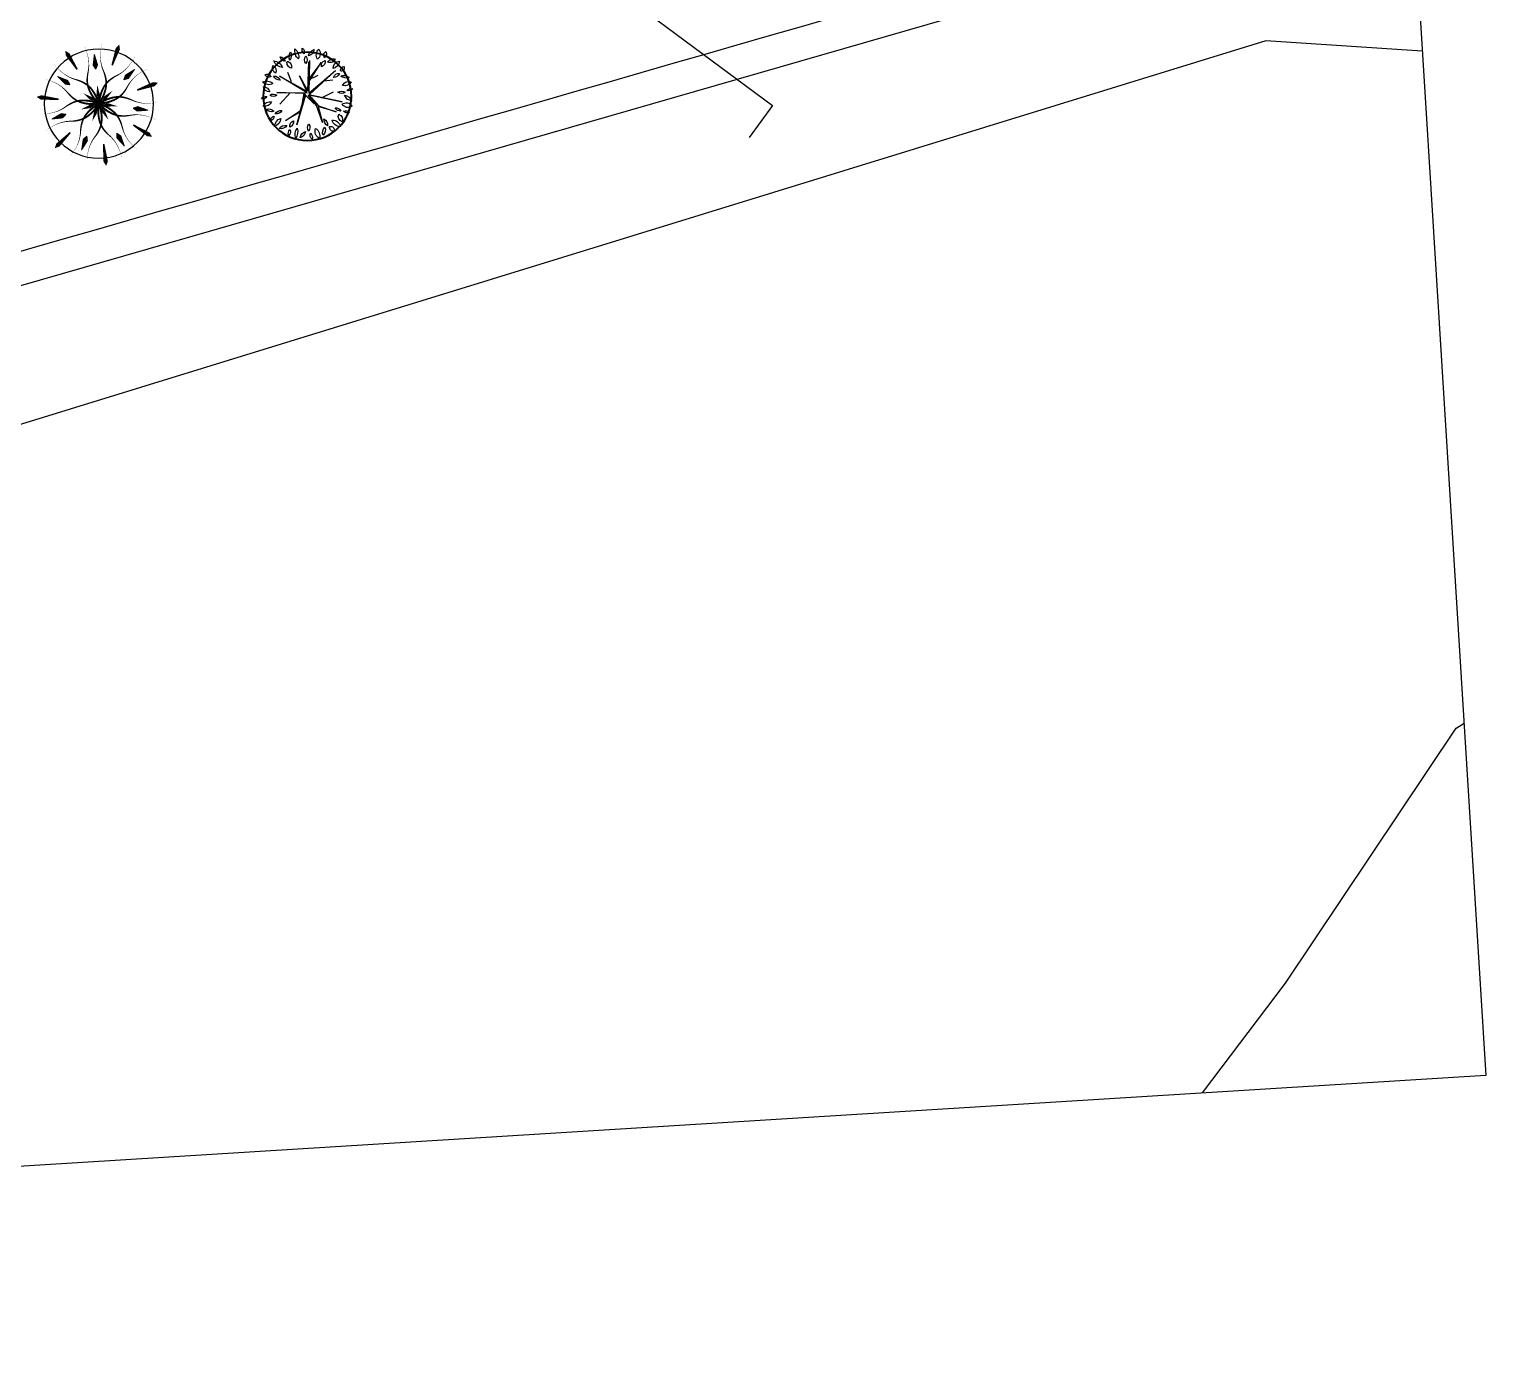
# Model space of a CAD drawing. Header units: millimetres. Extents: x 55520 to 96084, y -58491 to -49645.
# Drawn here: x 60664.4 to 60797.7, y -58190.4 to -58067.7 of the extents above; entities that cross this region are included whole.
import ezdxf

# ---------------------------------------------------------------- set-up
doc = ezdxf.new("R2010")
doc.units = ezdxf.units.MM
for name, color, linetype in [('Alvenaria Vista', 40, 'Continuous'), ('ARQ-COTAS', 1, 'Continuous'), ('Curvas de Nível', 10, 'Continuous'), ('Limite Terreno', 20, 'Continuous'), ('Limites', 250, 'Continuous'), ('Árvores Existentes', 114, 'Continuous')]:
    doc.layers.add(name, color=color, linetype=linetype)

# ---------------------------------------------------------------- blocks, each defined once
blk = doc.blocks.new('tree 24')
at = {"flags": 128}
for points in [[(-1.101, 2.65, 0, 0.2, 0), (-1.022, 2.46, 0.2, 0.07, 0), (-0.712, 1.713, 0, 0, 0)], [(0, 0, 0.1, 0.0832, -0.09359), (-0.34, 0.625, 0.0832, 0.07, -0.120632), (-0.379, 1.179, 0.07, 0.0494, -0.042982), (-0.296, 1.499, 0.0494, 0.03, 0.045506), (-0.219, 1.801, 0.03, 0.0165, 0.065495), (-0.206, 2.23, 0.0165, 0, 0.053115), (-0.316, 2.747, 0, 0, 0)], [(0, 0, 0.1, 0.0832, 0.09359), (0.384, 0.599, 0.0832, 0.07, 0.120632), (0.464, 1.148, 0.07, 0.0494, 0.042982), (0.405, 1.473, 0.0494, 0.03, -0.045506), (0.35, 1.78, 0.03, 0.0165, -0.065495), (0.369, 2.209, 0.0165, 0, -0.053115), (0.516, 2.716, 0, 0, 0)], [(0, 0, 0.1, 0.0832, 0.09359), (-0.228, 0.674, 0.0832, 0.07, 0.120632), (-0.608, 1.079, 0.07, 0.0494, 0.042982), (-0.899, 1.235, 0.0494, 0.03, -0.045506), (-1.174, 1.383, 0.03, 0.0165, -0.065495), (-1.497, 1.666, 0.0165, 0, -0.053115), (-1.802, 2.097, 0, 0, 0)], [(0.047, 1.576, 0.05, 0.25, 0), (0.053, 1.775, 0.25, 0.04, 0), (0.068, 2.275, 0, 0, 0)], [(0, 0, 0.1, 0.0832, -0.09359), (0.277, 0.655, 0.0832, 0.07, -0.120632), (0.685, 1.031, 0.07, 0.0494, -0.042982), (0.987, 1.166, 0.0494, 0.03, 0.045506), (1.272, 1.294, 0.03, 0.0165, 0.065495), (1.615, 1.552, 0.0165, 0, 0.053115), (1.95, 1.96, 0, 0, 0)], [(1.385, 2.513, 0, 0.2, 0), (1.286, 2.333, 0.2, 0.07, 0), (0.896, 1.625, 0, 0, 0)], [(0, 0, 0.1, 0.0832, -0.09359), (-0.7, 0.124, 0.0832, 0.07, -0.120632), (-1.158, 0.439, 0.07, 0.0494, -0.042982), (-1.356, 0.703, 0.0494, 0.03, 0.045506), (-1.544, 0.952, 0.03, 0.0165, 0.065495), (-1.872, 1.229, 0.0165, 0, 0.053115), (-2.344, 1.465, 0, 0, 0)], [(-1.203, 1.019, 0.05, 0.25, 0), (-1.355, 1.148, 0.25, 0.04, 0), (-1.737, 1.471, 0, 0, 0)], [(0, 0, 0.1, 0.0832, 0.09359), (0.708, 0.073, 0.0832, 0.07, 0.120632), (1.187, 0.353, 0.07, 0.0494, 0.042982), (1.404, 0.602, 0.0494, 0.03, -0.045506), (1.61, 0.837, 0.03, 0.0165, -0.065495), (1.957, 1.089, 0.0165, 0, -0.053115), (2.445, 1.29, 0, 0, 0)], [(1.261, 0.946, 0.05, 0.25, 0), (1.421, 1.066, 0.25, 0.04, 0), (1.821, 1.366, 0, 0, 0)], [(-2.758, 0.791, 0, 0.2, 0), (-2.561, 0.735, 0.2, 0.07, 0), (-1.783, 0.512, 0, 0, 0)], [(0.005, 0.214, 0, 0.15, 0), (0.011, 0.428, 0.15, 0, 0), (0.021, 0.861, 0, 0, 0)], [(0, 0, 0.1, 0.0832, 0.09359), (-0.669, 0.242, 0.0832, 0.07, 0.120632), (-1.222, 0.197, 0.07, 0.0494, 0.042982), (-1.526, 0.067, 0.0494, 0.03, -0.045506), (-1.813, -0.055, 0.03, 0.0165, -0.065495), (-2.236, -0.132, 0.0165, 0, -0.053115), (-2.763, -0.101, 0, 0, 0)], [(0, 0, 0.1, 0.0832, -0.09359), (-0.534, -0.47, 0.0832, 0.07, -0.120632), (-1.065, -0.632, 0.07, 0.0494, -0.042982), (-1.395, -0.622, 0.0494, 0.03, 0.045506), (-1.707, -0.614, 0.03, 0.0165, 0.065495), (-2.128, -0.697, 0.0165, 0, 0.053115), (-2.607, -0.919, 0, 0, 0)], [(0, 0, 0.1, 0.0832, 0.09359), (-0.606, -0.372, 0.0832, 0.07, 0.120632), (-0.916, -0.833, 0.07, 0.0494, 0.042982), (-1.004, -1.151, 0.0494, 0.03, -0.045506), (-1.087, -1.452, 0.03, 0.0165, -0.065495), (-1.291, -1.83, 0.0165, 0, -0.053115), (-1.643, -2.223, 0, 0, 0)], [(0, 0, 0.1, 0.0832, -0.09359), (0.035, -0.711, 0.0832, 0.07, -0.120632), (-0.17, -1.227, 0.07, 0.0494, -0.042982), (-0.384, -1.478, 0.0494, 0.03, 0.045506), (-0.584, -1.717, 0.03, 0.0165, 0.065495), (-0.781, -2.099, 0.0165, 0, 0.053115), (-0.907, -2.612, 0, 0, 0)], [(-0.21, -0.042, 0, 0.15, 0), (-0.419, -0.085, 0.15, 0, 0), (-0.845, -0.171, 0, 0, 0)], [(-0.164, 0.137, 0, 0.15, 0), (-0.328, 0.275, 0.15, 0, 0), (-0.66, 0.554, 0, 0, 0)], [(0, 0, 0.1, 0.0832, 0.09359), (-0.087, -0.706, 0.0832, 0.07, 0.120632), (0.08, -1.236, 0.07, 0.0494, 0.042982), (0.275, -1.503, 0.0494, 0.03, -0.045506), (0.457, -1.756, 0.03, 0.0165, -0.065495), (0.626, -2.15, 0.0165, 0, -0.053115), (0.714, -2.671, 0, 0, 0)], [(0, 0, 0.1, 0.0832, -0.09359), (0.685, 0.192, 0.0832, 0.07, -0.120632), (1.234, 0.107, 0.07, 0.0494, -0.042982), (1.527, -0.045, 0.0494, 0.03, 0.045506), (1.804, -0.188, 0.03, 0.0165, 0.065495), (2.22, -0.295, 0.0165, 0, 0.053115), (2.748, -0.303, 0, 0, 0)], [(0, 0, 0.1, 0.0832, -0.09359), (0.577, -0.416, 0.0832, 0.07, -0.120632), (0.853, -0.898, 0.07, 0.0494, -0.042982), (0.917, -1.222, 0.0494, 0.03, 0.045506), (0.978, -1.528, 0.03, 0.0165, 0.065495), (1.154, -1.919, 0.0165, 0, 0.053115), (1.476, -2.338, 0, 0, 0)], [(0, 0, 0.1, 0.0832, 0.09359), (0.498, -0.508, 0.0832, 0.07, 0.120632), (1.016, -0.708, 0.07, 0.0494, 0.042982), (1.346, -0.722, 0.0494, 0.03, -0.045506), (1.658, -0.737, 0.03, 0.0165, -0.065495), (2.071, -0.851, 0.0165, 0, -0.053115), (2.533, -1.107, 0, 0, 0)], [(0.17, 0.129, 0, 0.15, 0), (0.341, 0.258, 0.15, 0, 0), (0.687, 0.52, 0, 0, 0)], [(0.207, -0.053, 0, 0.15, 0), (0.415, -0.106, 0.15, 0, 0), (0.835, -0.213, 0, 0, 0)], [(2.828, 0.484, 0, 0.2, 0), (2.626, 0.449, 0.2, 0.07, 0), (1.829, 0.313, 0, 0, 0)], [(-1.546, -0.305, 0.05, 0.25, 0), (-1.743, -0.344, 0.25, 0.04, 0), (-2.233, -0.44, 0, 0, 0)], [(-0.098, -0.19, 0, 0.15, 0), (-0.195, -0.381, 0.15, 0, 0), (-0.393, -0.767, 0, 0, 0)], [(0.088, -0.195, 0, 0.15, 0), (0.176, -0.39, 0.15, 0, 0), (0.354, -0.785, 0, 0, 0)], [(1.526, -0.396, 0.05, 0.25, 0), (1.719, -0.447, 0.25, 0.04, 0), (2.203, -0.572, 0, 0, 0)], [(-2.338, -1.663, 0, 0.2, 0), (-2.171, -1.544, 0.2, 0.07, 0), (-1.512, -1.075, 0, 0, 0)], [(-0.726, -1.399, 0.05, 0.25, 0), (-0.818, -1.577, 0.25, 0.04, 0), (-1.048, -2.021, 0, 0, 0)], [(0.641, -1.44, 0.05, 0.25, 0), (0.723, -1.623, 0.25, 0.04, 0), (0.926, -2.079, 0, 0, 0)], [(2.142, -1.91, 0, 0.2, 0), (1.988, -1.773, 0.2, 0.07, 0), (1.385, -1.235, 0, 0, 0)], [(-0.158, -2.865, 0, 0.2, 0), (-0.146, -2.66, 0.2, 0.07, 0), (-0.102, -1.853, 0, 0, 0)]]:
    blk.add_lwpolyline(points, format="xyseb", dxfattribs=at)
blk.add_circle((0, 0), 2.5)
blk = doc.blocks.new('tree 17')
at = {"color": 0, "linetype": 'ByBlock'}
for p, q in [((-0.149, 0.772), (-0.808, 1.664)), ((-0.808, 1.664), (-0.082, 0.822)), ((-0.215, 1.813), (-0.082, 0.152)), ((-0.033, 0.269), (-0.182, 1.747)), ((-0.182, 1.747), (-0.149, 0.772)), ((-0.082, 0.152), (-1.511, 1.221)), ((-1.511, 1.221), (-0.099, 0.075)), ((-0.89, 0.728), (-1.344, 0.756)), ((-0.082, 0.822), (-0.619, 1.038)), ((0.327, 1.071), (-0.033, 0.269)), ((0.001, 0.186), (1.346, 1.116)), ((1.346, 1.116), (0.017, 0.269)), ((0.017, 0.269), (0.327, 1.071)), ((0.765, 0.778), (0.909, 1.26)), ((-0.099, 0.075), (-1.738, -0.385)), ((-1.738, -0.385), (-0.082, 0.075)), ((-0.719, -0.113), (-1.344, 0.152)), ((-0.082, 0.075), (-0.542, -0.512)), ((-0.431, -0.496), (-0.049, 0.058)), ((-0.049, 0.058), (-0.326, -0.401)), ((-0.326, -0.401), (0.084, 0.058)), ((1.54, 0.285), (0.001, 0.186)), ((0.084, 0.058), (0.626, -1.404)), ((0.626, -1.404), (0.1, 0.136)), ((0.1, 0.136), (0.444, -0.795)), ((0.15, 0.152), (1.54, 0.285)), ((0.361, -0.684), (0.15, 0.152)), ((0.865, 0.224), (1.418, -0.302)), ((-0.542, -0.512), (-1.411, -0.878)), ((-1.411, -0.878), (-0.509, -0.545)), ((-0.686, -1.37), (-0.431, -0.496)), ((-0.509, -0.545), (-0.686, -1.37)), ((1.18, -1.16), (0.361, -0.684)), ((0.444, -0.795), (1.18, -1.16))]:
    blk.add_line(p, q, dxfattribs=at)
for points in [[(-0.733, 2.356, 0.375302), (-0.637, 1.847)], [(-0.637, 1.847, 0.375302), (-0.733, 2.356)], [(-0.191, 2.048, 0.30277), (-0.499, 2.346)], [(-0.499, 2.346, 0.30277), (-0.191, 2.048)], [(0.106, 2.463, 0.350689), (0.021, 2.165)], [(0.021, 2.165, 0.350689), (0.106, 2.463)], [(0.478, 2.441, 0.27027), (0.329, 1.921)], [(0.329, 1.921, 0.27027), (0.478, 2.441)], [(0.711, 2.314, 0.218613), (0.775, 1.868)], [(0.775, 1.868, 0.218613), (0.711, 2.314)], [(-1.391, 1.326, 0.363335), (-1.731, 1.687)], [(-1.731, 1.687, 0.363335), (-1.391, 1.326)], [(-1.147, 1.666, 0.420523), (-1.518, 1.793)], [(-1.518, 1.793, 0.420523), (-1.147, 1.666)], [(-1.072, 2.208, 0.45154), (-0.987, 1.9)], [(-0.987, 1.9, 0.45154), (-1.072, 2.208)], [(-1.009, 1.762, 0.408258), (-0.807, 1.454)], [(-0.807, 1.454, 0.408258), (-1.009, 1.762)], [(-0.053, 2.048, 0.340953), (-0.032, 1.666)], [(-0.032, 1.666, 0.340953), (-0.053, 2.048)], [(0.913, 1.836, 0.440076), (0.722, 1.485)], [(0.722, 1.485, 0.440076), (0.913, 1.836)], [(1.253, 2.091, 0.288468), (1.019, 1.847)], [(1.019, 1.847, 0.288468), (1.253, 2.091)], [(1.592, 1.9, 0.268637), (1.168, 1.539)], [(1.168, 1.539, 0.268637), (1.592, 1.9)], [(1.645, 1.666, 0.386862), (1.539, 1.273)], [(1.539, 1.273, 0.386862), (1.645, 1.666)], [(-1.752, 0.923, 0.295875), (-2.177, 0.827)], [(-2.177, 0.827, 0.295875), (-1.752, 0.923)], [(-1.954, 1.39, 0.525994), (-1.773, 1.167)], [(-1.773, 1.167, 0.525994), (-1.954, 1.39)], [(-1.38, 0.88, 0.343163), (-1.699, 1.061)], [(-1.699, 1.061, 0.343163), (-1.38, 0.88)], [(1.645, 1.124, 0.341117), (1.327, 0.912)], [(1.327, 0.912, 0.341117), (1.645, 1.124)], [(2.229, 0.869, 0.343561), (1.709, 0.753)], [(1.709, 0.753, 0.343561), (2.229, 0.869)], [(2.07, 1.22, 0.443589), (1.773, 1.124)], [(1.773, 1.124, 0.443589), (2.07, 1.22)], [(-2.017, 0.169, 0.288328), (-2.325, 0.243)], [(-2.325, 0.243, 0.288328), (-2.017, 0.169)], [(-1.816, 0.445, 0.362144), (-2.272, 0.604)], [(-2.272, 0.604, 0.362144), (-1.816, 0.445)], [(-1.561, 0.115, 0.309468), (-1.932, 0.084)], [(-1.932, 0.084, 0.309468), (-1.561, 0.115)], [(1.9, 0.179, 0.326555), (1.539, 0.147)], [(1.539, 0.147, 0.326555), (1.9, 0.179)], [(2.198, 0.625, 0.38021), (1.89, 0.349)], [(1.89, 0.349, 0.38021), (2.198, 0.625)], [(2.325, 0.02, 0.383832), (2.06, 0.115)], [(2.06, 0.115, 0.383832), (2.325, 0.02)], [(-1.89, -0.054, 0.289447), (-2.23, -0.373)], [(-2.23, -0.373, 0.289447), (-1.89, -0.054)], [(-1.731, -0.511, 0.447347), (-2.23, -0.628)], [(-2.23, -0.628, 0.447347), (-1.731, -0.511)], [(-1.37, -0.67, 0.315606), (-1.656, -0.851)], [(-1.656, -0.851, 0.315606), (-1.37, -0.67)], [(1.677, -0.787, 0.340003), (1.338, -0.639)], [(1.338, -0.639, 0.340003), (1.677, -0.787)], [(2.134, -0.532, 0.317134), (1.741, -0.649)], [(1.741, -0.649, 0.317134), (2.134, -0.532)], [(2.272, -0.352, 0.351781), (1.826, -0.171)], [(1.826, -0.171, 0.351781), (2.272, -0.352)], [(-1.784, -0.862, 0.306984), (-2.081, -0.947)], [(-2.081, -0.947, 0.306984), (-1.784, -0.862)], [(-1.529, -1, 0.414115), (-1.688, -1.403)], [(-1.688, -1.403, 0.414115), (-1.529, -1)], [(-1.179, -1.276, 0.365918), (-1.582, -1.637)], [(-1.582, -1.637, 0.365918), (-1.179, -1.276)], [(-0.765, -1.191, 0.285981), (-0.934, -1.552)], [(-0.934, -1.552, 0.285981), (-0.765, -1.191)], [(0.01, -1.414, 0.328832), (0.042, -1.764)], [(0.042, -1.764, 0.328832), (0.01, -1.414)], [(0.786, -1.201, 0.368927), (0.987, -1.499)], [(0.987, -1.499, 0.368927), (0.786, -1.201)], [(1.529, -1.541, 0.303563), (1.125, -1.414)], [(1.125, -1.414, 0.303563), (1.529, -1.541)], [(1.762, -1.425, 0.316942), (1.412, -1.032)], [(1.412, -1.032, 0.316942), (1.762, -1.425)], [(1.752, -0.904, 0.40592), (1.943, -1.106)], [(1.943, -1.106, 0.40592), (1.752, -0.904)], [(-1.03, -1.605, 0.559657), (-1.264, -1.839)], [(-1.264, -1.839, 0.559657), (-1.03, -1.605)], [(-0.786, -1.616, 0.321275), (-0.68, -2.019)], [(-0.68, -2.019, 0.321275), (-0.786, -1.616)], [(-0.308, -1.648, 0.362047), (-0.478, -2.168)], [(-0.478, -2.168, 0.362047), (-0.308, -1.648)], [(-0.043, -1.881, 0.345907), (-0.106, -2.179)], [(-0.106, -2.179, 0.345907), (-0.043, -1.881)], [(0.212, -1.775, 0.339938), (0.488, -2.072)], [(0.488, -2.072, 0.339938), (0.212, -1.775)], [(0.616, -1.584, 0.235997), (0.722, -2.094)], [(0.722, -2.094, 0.235997), (0.616, -1.584)], [(0.987, -1.626, 0.337084), (1.062, -1.924)], [(1.062, -1.924, 0.337084), (0.987, -1.626)]]:
    blk.add_lwpolyline(points, format="xyb")
at = {"lineweight": 40}
blk.add_circle((0, 0), 2.242, dxfattribs=at)

msp = doc.modelspace()

# ---------------------------------------------------------------- linework, layer by layer
at = {"layer": 'Alvenaria Vista'}
msp.add_open_spline([(60790.775, -58051.458), (60728.185, -58069.485), (60665.595, -58087.512), (60603.005, -58105.539), (60592.83, -58107.098), (60582.655, -58108.658), (60572.481, -58110.217), (60559.972, -58108.75), (60547.464, -58107.282), (60534.956, -58105.815), (60526.601, -58098.662), (60518.246, -58091.509), (60509.892, -58084.356), (60506.602, -58027.451), (60503.313, -57970.545), (60500.024, -57913.639), (60498.305, -57894.366), (60496.586, -57875.093), (60494.868, -57855.821)], degree=3, knots=[20.3224163, 20.3224163, 20.3224163, 20.3224163, 21.3053757, 21.3053757, 21.3053757, 22.3053757, 22.3053757, 22.3053757, 23.3053757, 23.3053757, 23.3053757, 24.3053757, 24.3053757, 24.3053757, 25.3053757, 25.3053757, 25.3053757, 25.5933686, 25.5933686, 25.5933686, 25.5933686], dxfattribs=at)
at = {"layer": 'ARQ-COTAS'}
msp.add_lwpolyline([(60344.416, -57865.155), (60777.55, -57838.283), (60797.729, -58163.541), (60364.595, -58190.413)], close=True, dxfattribs=at)
msp.add_lwpolyline([(60564.523, -57954.891), (60566.684, -57951.973), (60732.427, -58074.728), (60730.266, -58077.646)], dxfattribs=at)
at = {"layer": 'Curvas de Nível'}
msp.add_lwpolyline([(60771.795, -58165.15), (60779.374, -58155.102), (60795.003, -58131.735), (60795.727, -58131.276)], dxfattribs=at)
at = {"layer": 'Limite Terreno'}
msp.add_lwpolyline([(60790.965, -58054.525), (60603.65, -58108.475), (60572.534, -58113.244), (60533.699, -58108.688), (60506.97, -58085.805), (60497.032, -57913.859), (60491.872, -57856.007)], dxfattribs=at)
at = {"layer": 'Limites'}
msp.add_lwpolyline([(60791.91, -58069.752), (60777.576, -58068.816), (60597.265, -58124.351), (60555.462, -58126.739), (60555.144, -58178.592)], dxfattribs=at)

# ---------------------------------------------------------------- block references
at = {"layer": 'Árvores Existentes', "rotation": 3.550099373272566}
for name, p, xscale, yscale, zscale in [('tree 24', (60670.745, -58074.561), -2.000000000000001, 2, 2), ('tree 17', (60689.831, -58073.89), -1.8048, 1.8048, 1.8048)]:
    msp.add_blockref(name, p, dxfattribs=dict(at, xscale=xscale, yscale=yscale, zscale=zscale))

doc.saveas('drawing.dxf')
